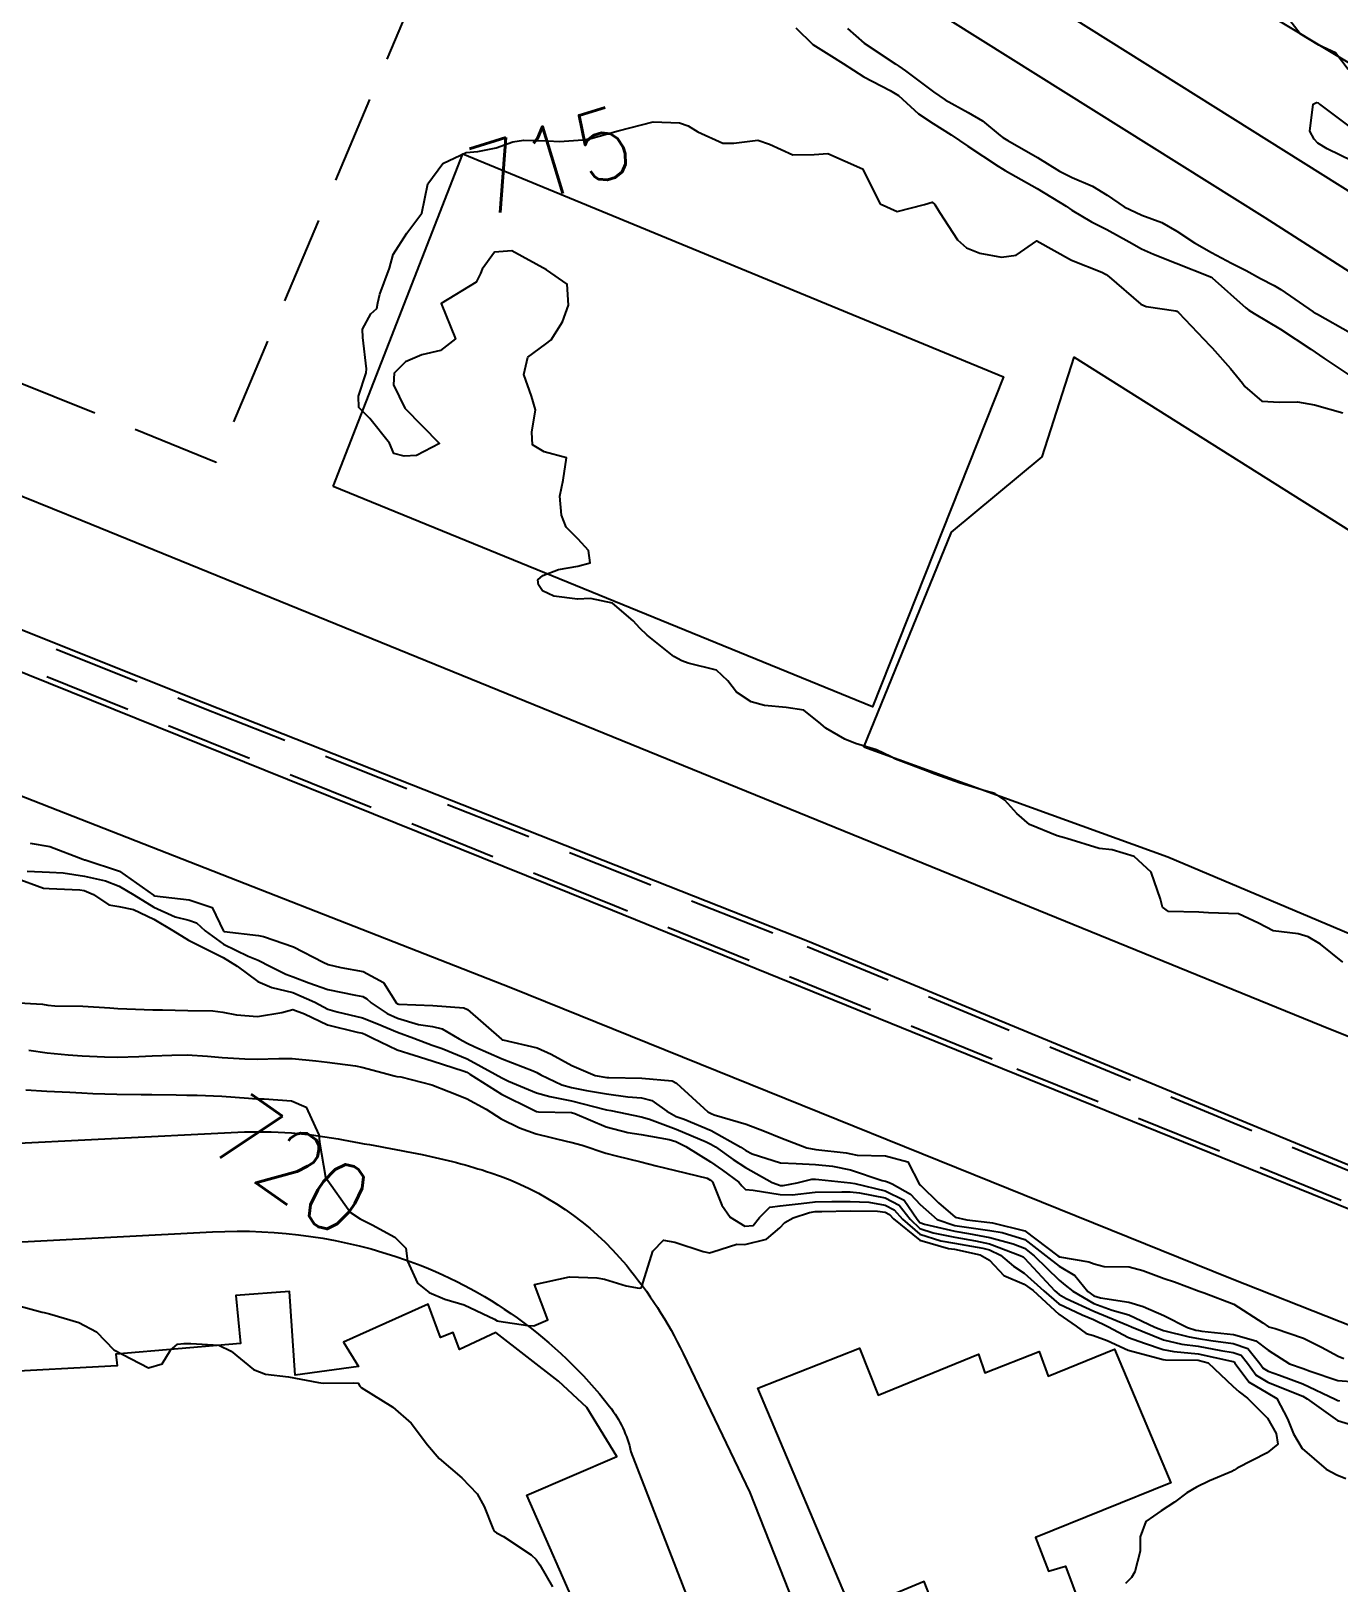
# Model space of a CAD drawing. Header units: metres. Extents: x 298520 to 308411, y 7433745 to 7450750.
# Drawn here: x 306402.9 to 306477.7, y 7435584.4 to 7435673.1 of the extents above; entities that cross this region are included whole.
import ezdxf
from ezdxf.enums import TextEntityAlignment as Align

# ---------------------------------------------------------------- set-up
doc = ezdxf.new("R2010")
doc.units = ezdxf.units.M
doc.header["$LTSCALE"] = 10
doc.linetypes.add('DASHED', pattern=[0.75, 0.5, -0.25])
for name, color, linetype in [('Area Verde e Lazer', 94, 'Continuous'), ('Canteiro', 45, 'DASHED'), ('Cotas', 45, 'Continuous'), ('Curvas de Nivel 1m', 11, 'Continuous'), ('Curvas de Nivel 5m', 15, 'Continuous'), ('Edificações', 30, 'Continuous'), ('Linha Férrea', 251, 'TRACKS'), ('Vias Primárias', 230, 'Continuous')]:
    doc.layers.add(name, color=color, linetype=linetype)
doc.styles.add('Style-STANDARD', font='STANDARD.shx')
doc.linetypes.add('TRACKS', pattern='A,0.15,[130,ltypeshp.shx,S=0.25,R=0,X=0,Y=0],0.15', length=0.3)

msp = doc.modelspace()

# ---------------------------------------------------------------- linework, layer by layer
at = {"layer": 'Area Verde e Lazer'}
for points in [[(306420.191, 7435647.125), (306427.596, 7435666.126), (306458.511, 7435653.378), (306451.016, 7435634.524)], [(306450.524, 7435632.215), (306455.536, 7435644.515), (306460.724, 7435648.805), (306462.555, 7435654.509), (306488.725, 7435638.024), (306511.016, 7435624.023), (306530.008, 7435612.529), (306525.767, 7435602.651), (306488.7, 7435617.141), (306467.905, 7435625.923)]]:
    msp.add_lwpolyline(points, close=True, dxfattribs=at)
at = {"layer": 'Canteiro'}
msp.add_lwpolyline([(306369.062, 7435698.53), (306425.188, 7435676.144), (306413.501, 7435648.495), (306357.87, 7435671.004)], close=True, dxfattribs=at)
at = {"layer": 'Canteiro', "elevation": 711.521}
for points in [[(306325.169, 7435669.465, -0.017717), (306333.533, 7435666.705, -0.018337), (306349.834, 7435659.988), (306376.476, 7435648.946), (306412.766, 7435634.451), (306447.285, 7435620.83), (306485.399, 7435605.06), (306528.472, 7435587.669), (306575.977, 7435568.437), (306600.842, 7435558.536), (306613.389, 7435553.262), (306628.575, 7435546.58), (306648.01, 7435536.943), (306666.637, 7435526.444), (306684.995, 7435514.926), (306705.293, 7435502.487), (306726.767, 7435489.577), (306740.34, 7435480.311), (306747.23, 7435474.875), (306759.133, 7435465.069), (306768.715, 7435456.447), (306777.704, 7435447.898)], [(306491.715, 7435600.673), (306457.857, 7435614.395), (306436.265, 7435623.154), (306401.554, 7435637.153), (306381.928, 7435645.235), (306353.27, 7435656.645), (306344.707, 7435660.172), (306329.698, 7435666.015, 0.033975), (306322.975, 7435668.119, 0.014537)]]:
    msp.add_lwpolyline(points, format="xyb", dxfattribs=at)
at = {"layer": 'Curvas de Nivel 1m', "flags": 128}
for points, elevation in [([(306478.208, 7435670.953), (306477.488, 7435671.912), (306476.537, 7435672.341), (306475.473, 7435672.981), (306474.555, 7435674.168)], 713), ([(306446.641, 7435673.329), (306447.598, 7435672.379), (306448.528, 7435671.803), (306449.33, 7435671.292), (306450.512, 7435670.532), (306452.024, 7435669.741), (306452.496, 7435669.465), (306452.74, 7435669.256), (306453.65, 7435668.408), (306454.479, 7435667.858), (306455.518, 7435667.22), (306456.463, 7435666.578), (306458.196, 7435665.434), (306458.444, 7435665.274), (306458.602, 7435665.178), (306460.433, 7435664.147), (306462.091, 7435663.143), (306462.421, 7435662.92), (306463.529, 7435662.238), (306464.41, 7435661.798), (306465.683, 7435661.097), (306466.397, 7435660.693), (306467.081, 7435660.391), (306468.385, 7435659.876), (306470.304, 7435659.11), (306470.374, 7435659.082), (306470.429, 7435659.039), (306472.356, 7435657.323), (306472.531, 7435657.194), (306472.845, 7435657.013), (306474.34, 7435656.109), (306476.082, 7435654.972), (306476.321, 7435654.802), (306476.824, 7435654.459), (306478.308, 7435653.464)], 714), ([(306449.594, 7435673.289), (306450.535, 7435672.464), (306452.353, 7435671.262), (306452.521, 7435671.149), (306452.907, 7435670.865), (306454.5, 7435669.682), (306455.172, 7435669.223), (306456.486, 7435668.485), (306457.31, 7435668.026), (306458.319, 7435667.182), (306458.471, 7435667.058), (306458.749, 7435666.897), (306460.454, 7435665.921), (306461.702, 7435665.147), (306462.439, 7435664.779), (306463.599, 7435664.287), (306464.43, 7435663.772), (306465.396, 7435663.1), (306466.418, 7435662.625), (306467.55, 7435662.209), (306468.41, 7435661.719), (306469.431, 7435661.05), (306470.395, 7435660.499), (306471.535, 7435659.879), (306472.379, 7435659.454), (306473.203, 7435659.008), (306473.972, 7435658.599), (306474.367, 7435658.367), (306476.217, 7435657.109), (306476.353, 7435657.024), (306476.465, 7435656.969), (306478.337, 7435655.896)], 713), ([(306478.454, 7435665.71), (306477.011, 7435666.418), (306476.469, 7435666.736), (306476.263, 7435666.972), (306476.028, 7435667.424), (306476.216, 7435668.973), (306476.399, 7435669.066), (306476.494, 7435669.039), (306476.577, 7435668.969), (306478.479, 7435667.544)], 713), ([(306402.685, 7435625.126), (306403.962, 7435625.073), (306404.75, 7435625.034), (306405.959, 7435624.852), (306407.17, 7435624.577), (306407.95, 7435624.281), (306408.781, 7435623.772), (306409.936, 7435623.081), (306411.154, 7435622.525), (306411.929, 7435622.335), (306412.377, 7435622.183), (306412.855, 7435621.726), (306413.912, 7435620.965), (306415.318, 7435620.279), (306415.898, 7435620.04), (306416.59, 7435619.68), (306417.474, 7435619.252), (306417.887, 7435619.097), (306418.791, 7435618.744), (306419.88, 7435618.377), (306421.461, 7435618.04), (306421.876, 7435617.962), (306422.101, 7435617.842), (306422.356, 7435617.613), (306423.267, 7435616.999), (306423.864, 7435616.733), (306425.069, 7435616.369), (306425.86, 7435616.254), (306426.421, 7435616.124), (306427.389, 7435615.547), (306427.849, 7435615.298), (306428.287, 7435615.095), (306429.836, 7435614.401), (306431.614, 7435613.714), (306431.825, 7435613.628), (306432.059, 7435613.496), (306433.262, 7435612.923), (306433.816, 7435612.776), (306434.674, 7435612.602), (306435.812, 7435612.398), (306437.02, 7435612.229), (306437.81, 7435612.171), (306438.403, 7435612.015), (306439.261, 7435611.408), (306439.799, 7435611.116), (306440.242, 7435610.95), (306441.787, 7435610.303), (306443.497, 7435609.354), (306443.663, 7435609.243), (306443.771, 7435609.173), (306444.141, 7435608.974), (306445.764, 7435608.459), (306446.661, 7435608.424), (306447.764, 7435608.374), (306448.736, 7435608.268), (306449.761, 7435608.067), (306451.572, 7435607.444), (306451.754, 7435607.405), (306451.868, 7435607.373), (306452.138, 7435607.254), (306453.181, 7435606.673), (306453.741, 7435606.082), (306454.715, 7435605.22), (306455.728, 7435604.885), (306456.115, 7435604.819), (306457.724, 7435604.597), (306458.426, 7435604.476), (306459.717, 7435604.073), (306460.918, 7435603.148), (306461.697, 7435602.555), (306462.592, 7435602.026), (306463.331, 7435601.115), (306463.679, 7435600.854), (306464.044, 7435600.74), (306465.674, 7435600.505), (306466.498, 7435600.254), (306467.663, 7435599.739), (306469.026, 7435599.049), (306469.509, 7435598.9), (306469.651, 7435598.875), (306469.84, 7435598.849), (306471.649, 7435598.657), (306472.926, 7435598.281), (306473.641, 7435597.762), (306474.856, 7435596.978), (306475.63, 7435596.703), (306476.043, 7435596.552), (306477.624, 7435596.025), (306478.625, 7435595.937)], 716), ([(306401.957, 7435624.769), (306403.616, 7435624.167), (306403.947, 7435624.135), (306405.7, 7435624.059), (306405.946, 7435624.021), (306406.479, 7435623.802), (306407.353, 7435623.205), (306407.936, 7435623.111), (306408.77, 7435622.937), (306409.929, 7435622.396), (306411.024, 7435621.749), (306411.915, 7435621.18), (306412.969, 7435620.662), (306413.9, 7435620.192), (306414.689, 7435619.702), (306415.884, 7435618.824), (306416.682, 7435618.479), (306417.878, 7435618.2), (306419.142, 7435617.647), (306419.869, 7435617.249), (306420.409, 7435617.093), (306421.864, 7435616.749), (306422.672, 7435616.419), (306423.856, 7435615.92), (306424.791, 7435615.581), (306425.847, 7435615.193), (306426.412, 7435614.994), (306427.836, 7435614.402), (306429.453, 7435613.524), (306429.821, 7435613.311), (306430.21, 7435613.125), (306431.813, 7435612.468), (306432.567, 7435612.245), (306433.808, 7435612.003), (306435.742, 7435611.512), (306435.803, 7435611.494), (306436.049, 7435611.448), (306437.798, 7435611.087), (306438.262, 7435610.957), (306439.788, 7435610.383), (306441.506, 7435609.654), (306441.775, 7435609.536), (306442.039, 7435609.376), (306443.057, 7435608.651), (306443.761, 7435608.188), (306445.277, 7435607.335), (306445.751, 7435607.167), (306445.917, 7435607.163), (306446.706, 7435607.32), (306447.548, 7435607.519), (306447.755, 7435607.524), (306447.95, 7435607.502), (306449.753, 7435607.327), (306450.003, 7435607.278), (306451.749, 7435606.87), (306452.824, 7435606.324), (306453.566, 7435605.232), (306453.73, 7435605.055), (306453.994, 7435604.963), (306455.723, 7435604.554), (306456.506, 7435604.418), (306457.718, 7435604.195), (306459.054, 7435603.829), (306459.709, 7435603.58), (306460.252, 7435603.155), (306461.689, 7435601.761), (306462.026, 7435601.474), (306462.471, 7435601.128), (306463.673, 7435600.426), (306464.719, 7435600.047), (306465.663, 7435599.772), (306467.165, 7435599.075), (306467.651, 7435598.874), (306469.116, 7435598.516), (306469.647, 7435598.428), (306470.367, 7435598.312), (306471.644, 7435598.135), (306472.482, 7435597.848), (306473.157, 7435596.997), (306473.358, 7435596.722), (306473.629, 7435596.555), (306474.288, 7435596.322), (306475.622, 7435595.836), (306477.465, 7435594.951), (306477.612, 7435594.87), (306477.707, 7435594.853)], 717), ([(306401.871, 7435617.624), (306403.56, 7435617.525), (306403.869, 7435617.48), (306404.262, 7435617.433), (306405.869, 7435617.42), (306407.411, 7435617.329), (306407.868, 7435617.289), (306408.386, 7435617.257), (306409.867, 7435617.214), (306410.424, 7435617.198), (306411.867, 7435617.177), (306413.297, 7435617.148), (306413.867, 7435617.077), (306414.653, 7435616.914), (306415.864, 7435616.829), (306417.247, 7435617.05), (306417.868, 7435617.216), (306418.545, 7435616.974), (306419.86, 7435616.339), (306421.548, 7435615.931), (306421.855, 7435615.87), (306422.033, 7435615.796), (306422.419, 7435615.612), (306423.843, 7435614.929), (306424.806, 7435614.612), (306425.834, 7435614.3), (306427.664, 7435613.703), (306427.824, 7435613.64), (306427.998, 7435613.538), (306429.812, 7435612.388), (306431.574, 7435611.502), (306431.801, 7435611.402), (306431.924, 7435611.376), (306433.801, 7435611.333), (306433.994, 7435611.274), (306435.789, 7435610.512), (306437.029, 7435610.193), (306437.783, 7435610.076), (306439.386, 7435609.798), (306439.777, 7435609.676), (306440.347, 7435609.394), (306441.764, 7435608.51), (306442.437, 7435608.047), (306443.376, 7435607.356), (306443.55, 7435607.153), (306443.749, 7435606.934), (306444.194, 7435606.9), (306445.746, 7435606.643), (306446.429, 7435606.64), (306447.748, 7435606.792), (306449.256, 7435606.796), (306449.748, 7435606.795), (306450.27, 7435606.752), (306451.745, 7435606.457), (306452.544, 7435606.051), (306453.176, 7435605.238), (306453.725, 7435604.716), (306454.48, 7435604.464), (306455.718, 7435604.214), (306456.91, 7435604.004), (306457.712, 7435603.825), (306459.464, 7435603.164), (306459.622, 7435603.081), (306459.701, 7435603.009), (306461.439, 7435601.142), (306461.68, 7435600.93), (306462.096, 7435600.714), (306463.666, 7435599.987), (306465.55, 7435599.195), (306465.654, 7435599.157), (306465.818, 7435599.088), (306467.646, 7435598.352), (306468.695, 7435598.106), (306469.642, 7435597.984), (306470.928, 7435597.739), (306471.639, 7435597.618), (306472.088, 7435597.464), (306472.452, 7435597.008), (306472.95, 7435596.324), (306473.622, 7435595.918), (306475.365, 7435595.222), (306475.614, 7435595.12), (306475.875, 7435594.967), (306477.595, 7435593.743), (306479.295, 7435593.217)], 718), ([(306402.787, 7435614.898), (306403.837, 7435614.745), (306405.026, 7435614.627), (306405.834, 7435614.574), (306407.113, 7435614.511), (306407.834, 7435614.501), (306409.067, 7435614.535), (306409.835, 7435614.569), (306410.962, 7435614.623), (306411.836, 7435614.638), (306412.992, 7435614.566), (306413.835, 7435614.487), (306415.124, 7435614.407), (306415.833, 7435614.387), (306417.084, 7435614.421), (306417.834, 7435614.418), (306419.191, 7435614.288), (306419.831, 7435614.21), (306421.453, 7435613.999), (306421.827, 7435613.923), (306423.032, 7435613.602), (306423.663, 7435613.434), (306423.821, 7435613.403), (306424.041, 7435613.368), (306425.816, 7435612.915), (306426.797, 7435612.539), (306427.809, 7435612.129), (306428.933, 7435611.529), (306429.795, 7435610.971), (306430.828, 7435610.469), (306431.782, 7435610.116), (306433.573, 7435609.676), (306433.775, 7435609.638), (306434.419, 7435609.464), (306435.768, 7435609.008), (306436.358, 7435608.853), (306437.764, 7435608.527), (306438.644, 7435608.299), (306439.759, 7435608.028), (306441.559, 7435607.578), (306441.754, 7435607.473), (306441.81, 7435607.436), (306441.865, 7435607.378), (306442.412, 7435606.043), (306442.879, 7435605.363), (306443.725, 7435604.836), (306444.185, 7435604.886), (306444.56, 7435605.342), (306445.151, 7435605.924), (306445.74, 7435606.004), (306446.931, 7435606.128), (306447.742, 7435606.23), (306448.694, 7435606.248), (306449.743, 7435606.259), (306450.805, 7435606.207), (306451.741, 7435606.045), (306452.264, 7435605.778), (306452.728, 7435605.245), (306453.72, 7435604.375), (306454.93, 7435604.003), (306455.713, 7435603.871), (306457.32, 7435603.583), (306457.707, 7435603.492), (306458.339, 7435603.18), (306459.087, 7435602.559), (306459.693, 7435602.149), (306460.812, 7435601.149), (306461.672, 7435600.398), (306463.004, 7435599.779), (306463.659, 7435599.511), (306464.476, 7435599.102), (306465.647, 7435598.487), (306466.574, 7435598.15), (306467.64, 7435597.79), (306468.251, 7435597.673), (306469.638, 7435597.538), (306471.536, 7435597.119), (306471.634, 7435597.098), (306471.693, 7435597.079), (306471.738, 7435597.018), (306472.545, 7435595.929), (306473.616, 7435595.293), (306474.133, 7435594.985), (306474.747, 7435593.827), (306475.082, 7435592.975), (306475.574, 7435592.125), (306476.952, 7435590.956), (306477.558, 7435590.627), (306478.078, 7435590.419)], 719), ([(306401.662, 7435600.443), (306403.551, 7435599.935), (306403.654, 7435599.902), (306403.96, 7435599.827), (306405.648, 7435599.331), (306406.646, 7435598.798), (306407.633, 7435597.78), (306409.623, 7435596.742), (306410.411, 7435596.967), (306410.888, 7435597.747), (306411.278, 7435598.102), (306411.637, 7435598.144), (306412.041, 7435598.138), (306413.636, 7435598.035), (306414.345, 7435597.703), (306415.622, 7435596.646), (306416.322, 7435596.381), (306417.619, 7435596.232), (306419.346, 7435595.912), (306419.615, 7435595.862), (306421.349, 7435595.889), (306421.615, 7435595.874), (306421.698, 7435595.703), (306421.783, 7435595.617), (306423.597, 7435594.498), (306424.647, 7435593.579), (306425.571, 7435592.34), (306426.239, 7435591.563), (306427.546, 7435590.454), (306428.421, 7435589.537), (306428.822, 7435588.827), (306429.326, 7435587.523), (306429.392, 7435587.402), (306429.511, 7435587.314), (306429.927, 7435587.098), (306431.499, 7435586.059), (306431.788, 7435585.787), (306431.994, 7435585.492), (306432.721, 7435584.234)], 721)]:
    msp.add_lwpolyline(points, dxfattribs=dict(at, elevation=elevation))
at = {"layer": 'Curvas de Nivel 5m', "flags": 128}
for points, elevation in [([(306477.908, 7435619.925), (306476.631, 7435620.963), (306475.927, 7435621.385), (306475.348, 7435621.557), (306473.93, 7435621.723), (306473.082, 7435622.151), (306471.94, 7435622.701), (306470.232, 7435622.745), (306469.94, 7435622.765), (306469.678, 7435622.782), (306467.941, 7435622.83), (306467.594, 7435623.073), (306467.483, 7435623.54), (306466.94, 7435625.08), (306465.976, 7435625.971), (306464.728, 7435626.356), (306463.983, 7435626.429), (306462.131, 7435626.997), (306461.991, 7435627.042), (306461.579, 7435627.144), (306459.999, 7435627.798), (306459.263, 7435628.429), (306458.589, 7435629.181), (306458.018, 7435629.562), (306457.512, 7435629.704), (306456.027, 7435630.154), (306454.589, 7435630.67), (306454.038, 7435630.878), (306453.094, 7435631.244), (306452.331, 7435631.541), (306452.047, 7435631.683), (306451.252, 7435632.067), (306450.054, 7435632.42), (306449.441, 7435632.673), (306448.357, 7435633.297), (306448.066, 7435633.559), (306447.087, 7435634.328), (306446.074, 7435634.478), (306444.833, 7435634.591), (306444.085, 7435634.805), (306443.239, 7435635.363), (306442.738, 7435636.01), (306442.105, 7435636.611), (306440.487, 7435637.019), (306440.111, 7435637.159), (306439.663, 7435637.405), (306438.125, 7435638.616), (306437.715, 7435639.013), (306437.329, 7435639.432), (306436.148, 7435640.455), (306434.902, 7435640.712), (306434.151, 7435640.681), (306432.792, 7435640.852), (306432.158, 7435641.152), (306431.916, 7435641.502), (306431.879, 7435641.79), (306432.168, 7435642.035), (306433.056, 7435642.371), (306434.174, 7435642.572), (306434.876, 7435642.763), (306434.785, 7435643.464), (306434.189, 7435644.103), (306433.512, 7435644.796), (306433.232, 7435645.485), (306433.148, 7435646.558), (306433.33, 7435647.484), (306433.519, 7435648.754), (306432.249, 7435649.098), (306431.57, 7435649.507), (306431.546, 7435650.225), (306431.748, 7435651.505), (306431.513, 7435652.286), (306431.078, 7435653.512), (306431.313, 7435654.51), (306432.32, 7435655.255), (306432.637, 7435655.495), (306433.293, 7435656.531), (306433.635, 7435657.481), (306433.564, 7435658.681), (306432.373, 7435659.5), (306430.389, 7435660.589), (306429.415, 7435660.502), (306428.694, 7435659.537), (306428.613, 7435659.295), (306428.365, 7435658.791), (306426.353, 7435657.57), (306427.182, 7435655.557), (306426.316, 7435654.881), (306425.247, 7435654.647), (306424.309, 7435654.243), (306423.663, 7435653.6), (306423.63, 7435652.934), (306424.283, 7435651.59), (306426.253, 7435649.57), (306424.946, 7435648.883), (306424.245, 7435648.842), (306423.655, 7435649.007), (306423.412, 7435649.603), (306422.274, 7435650.999), (306421.648, 7435651.626), (306421.629, 7435652.287), (306422.069, 7435653.622), (306422.085, 7435653.842), (306421.881, 7435655.624), (306421.85, 7435656.105), (306422.343, 7435656.99), (306422.674, 7435657.289), (306422.728, 7435657.614), (306422.857, 7435658.111), (306423.402, 7435659.605), (306423.612, 7435660.374), (306424.403, 7435661.59), (306425.248, 7435662.748), (306425.423, 7435663.58), (306425.598, 7435664.412), (306426.443, 7435665.57), (306427.787, 7435666.216), (306428.454, 7435666.271), (306429.509, 7435666.477), (306430.462, 7435666.82), (306431.066, 7435666.912), (306432.464, 7435666.875), (306433.113, 7435666.84), (306434.465, 7435666.929), (306434.916, 7435667.016), (306436.473, 7435667.45), (306438.478, 7435667.966), (306439.978, 7435667.905), (306440.476, 7435667.728), (306441.039, 7435667.394), (306442.463, 7435666.736), (306443.093, 7435666.741), (306444.466, 7435666.905), (306445.127, 7435666.68), (306446.454, 7435666.08), (306447.677, 7435666.089), (306448.456, 7435666.152), (306450.443, 7435665.28), (306451.462, 7435663.27), (306452.419, 7435662.842), (306453.996, 7435663.236), (306454.424, 7435663.374), (306454.584, 7435663.228), (306454.843, 7435662.802), (306455.868, 7435661.215), (306456.396, 7435660.756), (306457.146, 7435660.444), (306458.389, 7435660.227), (306459.224, 7435660.338), (306460.403, 7435661.16), (306462.387, 7435660.058), (306464.129, 7435659.361), (306464.375, 7435659.228), (306464.545, 7435659.108), (306466.357, 7435657.537), (306466.668, 7435657.397), (306468.354, 7435657.16), (306468.419, 7435657.134), (306468.51, 7435657.068), (306470.325, 7435655.165), (306470.435, 7435655.039), (306471.478, 7435653.862), (306472.171, 7435653.021), (306472.301, 7435652.835), (306473.28, 7435651.993), (306474.292, 7435651.933), (306475.315, 7435651.957), (306476.291, 7435651.778), (306477.915, 7435651.325)], 715), ([(306402.857, 7435626.723), (306403.98, 7435626.534), (306405.865, 7435625.811), (306405.973, 7435625.788), (306405.996, 7435625.786), (306407.963, 7435625.132), (306409.913, 7435623.76), (306409.943, 7435623.74), (306409.974, 7435623.728), (306411.941, 7435623.5), (306413.263, 7435623.047), (306413.908, 7435621.71), (306413.923, 7435621.695), (306413.948, 7435621.684), (306415.919, 7435621.455), (306416.206, 7435621.399), (306417.91, 7435620.8), (306419.609, 7435619.931), (306419.895, 7435619.788), (306420.623, 7435619.633), (306421.891, 7435619.39), (306423.056, 7435618.774), (306423.799, 7435617.591), (306423.838, 7435617.556), (306423.872, 7435617.54), (306423.935, 7435617.527), (306425.872, 7435617.449), (306427.647, 7435617.32), (306427.87, 7435617.229), (306429.815, 7435615.52), (306429.853, 7435615.498), (306429.881, 7435615.491), (306431.846, 7435615.026), (306432.649, 7435614.68), (306433.831, 7435614.019), (306435.166, 7435613.457), (306435.822, 7435613.341), (306435.934, 7435613.337), (306437.822, 7435613.306), (306439.555, 7435613.139), (306439.819, 7435613.023), (306441.611, 7435611.382), (306441.801, 7435611.274), (306441.967, 7435611.211), (306443.793, 7435610.671), (306444.85, 7435610.277), (306445.781, 7435609.899), (306447.267, 7435609.315), (306447.772, 7435609.221), (306449.518, 7435609.032), (306449.77, 7435608.979), (306450.145, 7435608.9), (306451.769, 7435608.854), (306453.033, 7435608.509), (306453.698, 7435607.231), (306453.726, 7435607.204), (306453.752, 7435607.178), (306454.79, 7435606.172), (306455.734, 7435605.347), (306456.412, 7435605.203), (306457.731, 7435605.047), (306457.886, 7435605.032), (306459.724, 7435604.568), (306461.606, 7435603.141), (306461.702, 7435603.085), (306463.38, 7435602.795), (306463.699, 7435602.679), (306464.266, 7435602.535), (306465.697, 7435602.512), (306466.471, 7435602.306), (306467.691, 7435601.857), (306468.28, 7435601.652), (306469.684, 7435601.125), (306469.977, 7435601.037), (306471.673, 7435600.385), (306473.332, 7435599.321), (306473.654, 7435599.089), (306474.038, 7435598.986), (306475.648, 7435598.449), (306476.678, 7435597.924), (306477.638, 7435597.415), (306477.971, 7435597.28)], 715), ([(306402.605, 7435612.642), (306403.81, 7435612.553), (306405.125, 7435612.502), (306405.809, 7435612.46), (306406.439, 7435612.43), (306407.809, 7435612.392), (306409.2, 7435612.375), (306409.809, 7435612.372), (306411.213, 7435612.342), (306411.809, 7435612.33), (306412.402, 7435612.324), (306413.809, 7435612.28), (306415.349, 7435612.153), (306415.807, 7435612.118), (306416.241, 7435612.117), (306417.806, 7435612.002), (306418.643, 7435611.652), (306419.371, 7435610.052), (306419.391, 7435609.644), (306419.753, 7435607.64), (306421.178, 7435605.626), (306421.727, 7435605.255), (306422.407, 7435604.925), (306423.712, 7435604.21), (306424.337, 7435603.584), (306424.436, 7435602.842), (306425.011, 7435601.577), (306425.675, 7435601.046), (306426.563, 7435600.668), (306427.665, 7435600.347), (306429.399, 7435599.524), (306429.563, 7435599.432), (306429.652, 7435599.407), (306431.309, 7435599.163), (306431.649, 7435599.137), (306432.456, 7435599.488), (306431.683, 7435601.5), (306433.688, 7435601.95), (306435.25, 7435601.892), (306435.687, 7435601.812), (306436.93, 7435601.438), (306437.681, 7435601.289), (306437.788, 7435601.322), (306437.845, 7435601.428), (306437.896, 7435601.638), (306438.466, 7435603.419), (306439.073, 7435604.049), (306439.711, 7435603.926), (306441.336, 7435603.384), (306441.702, 7435603.318), (306441.884, 7435603.377), (306443.26, 7435603.807), (306443.71, 7435603.798), (306444.948, 7435604.104), (306445.724, 7435604.741), (306446.013, 7435605.043), (306446.474, 7435605.323), (306447.421, 7435605.628), (306447.737, 7435605.671), (306448.115, 7435605.683), (306449.737, 7435605.725), (306451.303, 7435605.698), (306451.737, 7435605.633), (306451.984, 7435605.505), (306452.226, 7435605.253), (306453.715, 7435604.034), (306455.358, 7435603.564), (306455.708, 7435603.519), (306457.179, 7435603.195), (306457.7, 7435602.893), (306458.534, 7435602.02), (306459.687, 7435601.519), (306460.2, 7435601.155), (306461.663, 7435599.804), (306462.66, 7435599.125), (306463.239, 7435598.706), (306463.648, 7435598.6), (306464.436, 7435598.311), (306465.64, 7435597.759), (306467.42, 7435597.287), (306467.634, 7435597.227), (306467.773, 7435597.207), (306469.634, 7435597.178), (306470.207, 7435597.034), (306471.62, 7435595.7), (306471.974, 7435595.372), (306472.465, 7435595.007), (306473.596, 7435593.876), (306474.087, 7435592.985), (306474.184, 7435592.376), (306473.572, 7435591.879), (306471.859, 7435591.016), (306471.689, 7435590.89), (306471.56, 7435590.815), (306470.29, 7435590.295), (306469.546, 7435589.916), (306468.994, 7435589.595), (306468.291, 7435589.059), (306467.528, 7435588.579), (306466.638, 7435587.962), (306466.32, 7435587.082), (306466.328, 7435586.259), (306466.022, 7435585.085), (306465.823, 7435584.752), (306465.483, 7435584.411)], 720)]:
    msp.add_lwpolyline(points, dxfattribs=dict(at, elevation=elevation))
at = {"layer": 'Edificações'}
for points in [[(306434.43, 7435582.23), (306431.254, 7435589.464), (306436.401, 7435591.671), (306434.683, 7435594.484), (306433.063, 7435595.989), (306429.484, 7435598.773), (306427.412, 7435597.795), (306427.036, 7435598.773), (306426.32, 7435598.472), (306425.604, 7435600.391), (306420.77, 7435598.214), (306421.636, 7435596.822), (306418.015, 7435596.332), (306417.676, 7435601.11), (306414.624, 7435600.884), (306414.888, 7435598.138), (306407.763, 7435597.532), (306407.834, 7435596.855), (306400.751, 7435596.479)], [(306454.579, 7435582.974), (306453.964, 7435584.524), (306449.857, 7435582.812), (306444.454, 7435595.586), (306450.277, 7435597.869), (306451.342, 7435595.18), (306457.07, 7435597.525), (306457.446, 7435596.462), (306460.554, 7435597.682), (306461.055, 7435596.275), (306464.843, 7435597.807), (306468.069, 7435590.166), (306460.337, 7435587.039), (306461.088, 7435585.123), (306462.058, 7435585.404), (306463.248, 7435582.184)]]:
    msp.add_lwpolyline(points, dxfattribs=at)
at = {"layer": 'Linha Férrea', "flags": 128}
msp.add_lwpolyline([(307827.162, 7434249.95), (307821.558, 7434258.806), (307819.524, 7434262.43), (307816.304, 7434268.219), (307813.681, 7434272.301), (307811.637, 7434275.461), (307798.221, 7434296.136), (307773.738, 7434334.032), (307761.734, 7434352.011), (307752.472, 7434367.888), (307735.134, 7434393.38), (307710.738, 7434431.015), (307694.807, 7434455.28), (307677.699, 7434482.208), (307665.381, 7434501.663), (307643.884, 7434534.842), (307627.559, 7434562.543), (307613.51, 7434586.874), (307596.955, 7434617.47), (307576.402, 7434659.978), (307564.169, 7434687.319), (307541.059, 7434734.946), (307530.172, 7434758.545), (307516.917, 7434785.92), (307501.763, 7434817.247), (307481.679, 7434859.302), (307459.201, 7434904.199), (307442.79, 7434936.268), (307425.275, 7434968.915), (307411.694, 7434992.242), (307402.565, 7435007.679), (307388.848, 7435028.501), (307366.947, 7435058.298), (307352.497, 7435076.75), (307335.708, 7435095.815), (307323.737, 7435108.404), (307304.876, 7435127.211), (307280.641, 7435149.596), (307260.895, 7435166.247), (307239.502, 7435183.006), (307222.59, 7435195.397), (307206.912, 7435206.431), (307191.542, 7435216.923), (307180.978, 7435223.581), (307147.083, 7435245.035), (307110.179, 7435267.866), (307071.327, 7435292.081), (307013.035, 7435328.917), (306934.22, 7435378.293), (306890.853, 7435406.012), (306860.761, 7435425.266), (306830.445, 7435444.172), (306783.165, 7435474.002), (306743.292, 7435499.125), (306730.646, 7435506.804), (306700.006, 7435524.558), (306649.968, 7435556.158), (306620.536, 7435574.685), (306585.884, 7435596.365), (306549.21, 7435619.443), (306511.464, 7435642.992), (306481.3, 7435662.066), (306449.914, 7435681.79), (306417.31, 7435702.158), (306386.499, 7435720.658), (306359.57, 7435735.78), (306332.265, 7435749.95), (306295.736, 7435767.254), (306254.914, 7435784.832), (306234.551, 7435793.029), (306198.8, 7435806.042), (306177.427, 7435813.736), (306139.201, 7435826.142), (306101.034, 7435838.043), (306051.969, 7435853.031), (306008.186, 7435866.647), (306003.579, 7435868.042), (305974.115, 7435878.736), (305939.654, 7435889.448), (305902.227, 7435900.737), (305881.18, 7435906.223), (305868.578, 7435910.192), (305845.541, 7435919.118), (305815.171, 7435933.297), (305786.711, 7435949.033), (305760.876, 7435966.424), (305735.18, 7435986.894), (305723.755, 7435997.052), (305696.097, 7436025.188), (305678.2, 7436047.897), (305661.02, 7436071.863), (305645.017, 7436096.315), (305622.371, 7436129.703), (305596.142, 7436168.749), (305576.091, 7436198.746), (305559.429, 7436223.15), (305539.44, 7436252.716), (305521.42, 7436279.841), (305512.691, 7436292.824), (305499.486, 7436312.983), (305480.027, 7436341.606), (305460.301, 7436370.83), (305441.558, 7436398.43), (305421.25, 7436428.242), (305402.577, 7436456.088), (305384.092, 7436483.75), (305369.125, 7436505.554), (305351.225, 7436532.173), (305338.344, 7436551.44), (305322.726, 7436574.869), (305306.914, 7436598.296), (305293.244, 7436619.058), (305277.818, 7436644.307), (305263.888, 7436668.981), (305254.713, 7436687.725), (305243.781, 7436710.837), (305233.952, 7436734.393), (305225.106, 7436755.865), (305215.533, 7436780.472), (305201.607, 7436815.682), (305193.173, 7436837.83), (305177.384, 7436877.752), (305166.792, 7436904.686), (305153.942, 7436937.689), (305141.501, 7436969.136), (305130.697, 7436996.497), (305122.016, 7437018.504), (305113.061, 7437043.102), (305101.513, 7437072.011), (305093.245, 7437092.935), (305082.037, 7437121.364), (305073.353, 7437143.916), (305060.568, 7437176.453), (305050.18, 7437206.397), (305043.414, 7437227.867), (305037.467, 7437248.165), (305034.526, 7437261.706), (305031.724, 7437274.104), (305028.718, 7437297.869), (305025.03, 7437326.573), (305023.117, 7437358.555), (305023.119, 7437387.114), (305024.829, 7437414.867), (305027.312, 7437439.505), (305027.407, 7437441.256), (305030.711, 7437462.666), (305036.039, 7437488.902), (305042.465, 7437516.919), (305048.776, 7437544.538), (305055.475, 7437572.1), (305062.866, 7437603.389), (305069.498, 7437630.688), (305077.032, 7437662.821), (305085.46, 7437698.138), (305091.819, 7437727.643), (305097.21, 7437749.95), (305103.918, 7437777.268), (305111.101, 7437807.1), (305121.202, 7437849.915), (305125.406, 7437866.973), (305130.992, 7437888.732), (305137.356, 7437914.575), (305143.477, 7437941.139), (305150.277, 7437969.227), (305155.626, 7437993.858), (305160.498, 7438017.389), (305165.529, 7438047.968), (305167.399, 7438065.921), (305168.452, 7438080.499), (305168.697, 7438098.822), (305168.499, 7438111.609), (305167.442, 7438129.409), (305165.734, 7438144.803), (305163.051, 7438159.253), (305157.36, 7438183.653), (305149.712, 7438209.61), (305142.146, 7438230.516), (305132.877, 7438252.552), (305120.435, 7438277.838), (305109.119, 7438297.22), (305107.007, 7438300.233), (305099.258, 7438311.382), (305091.426, 7438322.415), (305083.384, 7438332.797), (305079.569, 7438337.519), (305074.8, 7438344.056), (305056.823, 7438367.077), (305041.935, 7438386.352), (305023.225, 7438411.978), (305005.975, 7438436.561), (304993.284, 7438456.495), (304983.121, 7438473.171), (304969.538, 7438498.699), (304959.938, 7438517.087), (304947.328, 7438543.432), (304933.09, 7438572.791), (304924.306, 7438590.948), (304918.204, 7438604.464), (304911.783, 7438619.158), (304905.926, 7438632.437), (304900.315, 7438648.46), (304895.834, 7438661.886), (304892.174, 7438674.496), (304887.946, 7438691.238), (304884.694, 7438706.937), (304881.848, 7438723.698), (304879.326, 7438740.134), (304878.187, 7438758.916), (304877.537, 7438778.358), (304877.211, 7438799.094), (304877.455, 7438830.881), (304877.861, 7438863.017), (304878.268, 7438892.702), (304878.595, 7438920.109), (304878.677, 7438952.239), (304877.945, 7438980.303), (304876.318, 7439009.018), (304874.936, 7439022.788), (304873.229, 7439037.841), (304870.14, 7439056.141), (304864.855, 7439082.077), (304859.079, 7439105.013), (304850.377, 7439133.889), (304843.057, 7439154.06), (304836.382, 7439171.237), (304828.249, 7439190.114), (304817.674, 7439211.83), (304806.69, 7439232.736), (304796.364, 7439250.871), (304785.222, 7439269.009), (304772.779, 7439289.097), (304755.7, 7439316.738), (304736.912, 7439345.938), (304718.848, 7439374.335), (304700.222, 7439403.624), (304676.465, 7439440.714), (304659.061, 7439468.061), (304641.493, 7439495.549), (304629.289, 7439514.996), (304612.29, 7439541.915), (304598.786, 7439563.312), (304583.088, 7439588.524), (304568.608, 7439611.383), (304554.371, 7439633.59), (304540.465, 7439656.114), (304527.858, 7439675.88), (304515.488, 7439695.965), (304501.015, 7439718.74), (304492.557, 7439732.179), (304481.09, 7439749.95), (304464.698, 7439773.555), (304458.701, 7439781.55), (304447.468, 7439795.482), (304430.85, 7439814.016), (304417.942, 7439826.867), (304407.625, 7439836.385), (304393.358, 7439848.486), (304380.404, 7439858.342), (304362.661, 7439870.737), (304347.086, 7439880.296), (304333.248, 7439887.82), (304320.73, 7439894.061), (304304.927, 7439900.989), (304286.443, 7439908.157), (304266.642, 7439915.416), (304246.691, 7439922.501), (304225.186, 7439929.977), (304198.999, 7439939.195), (304168.468, 7439950.001), (304152.888, 7439955.629), (304135.919, 7439962.486), (304121.351, 7439968.798), (304105.783, 7439976.385), (304088.736, 7439985.334), (304071.183, 7439995.831), (304051.503, 7440008.737), (304042.509, 7440015.334), (304023.022, 7440030.473), (304002.682, 7440048.64), (303992.184, 7440058.522), (303980.444, 7440070.491), (303965.024, 7440086.226), (303949.368, 7440102.496), (303932.051, 7440120.671), (303917.21, 7440136.166), (303903.071, 7440150.772), (303879.085, 7440174.998), (303863.629, 7440189.711), (303849.061, 7440203.116), (303838.551, 7440211.886), (303825.964, 7440222.577), (303811.471, 7440233.814), (303798.026, 7440243.583), (303789.167, 7440249.782, 0.048699), (303782.733, 7440254.326, -0.013971), (303778.977, 7440256.716, 0.011385), (303767.539, 7440264.078, 0.000455), (303759.243, 7440269.144, 0.004014), (303749.319, 7440275.082, 0.008965), (303739.521, 7440280.605), (303729.166, 7440286.199), (303717.711, 7440292.151), (303693.717, 7440304.367), (303679.104, 7440311.896), (303660.942, 7440321.331), (303642.972, 7440330.918), (303636.468, 7440334.548), (303624.836, 7440341.295), (303611.994, 7440348.943), (303603.079, 7440354.598), (303596.281, 7440359.102), (303587.51, 7440365.427), (303578.605, 7440372.221), (303569.48, 7440379.633), (303558.633, 7440389.129), (303549.894, 7440397.253), (303541.539, 7440405.465), (303534.882, 7440412.293), (303523.465, 7440424.473), (303512.292, 7440437.463), (303502.617, 7440449.258), (303497.008, 7440456.501), (303488.044, 7440468.694), (303481.424, 7440477.682), (303475.375, 7440486.349), (303465.786, 7440500.535), (303456.113, 7440515.599), (303445.613, 7440532.252), (303432.87, 7440552.628), (303423.186, 7440568.064, -0.000757), (303417.987, 7440576.145, 0.007668), (303411.654, 7440585.694), (303403.602, 7440597.441), (303394.768, 7440609.244), (303388.857, 7440616.919), (303381.264, 7440625.91), (303374.43, 7440633.824), (303364.889, 7440644.089), (303358.774, 7440650.239), (303349.646, 7440658.739), (303339.722, 7440667.523), (303332.656, 7440673.464), (303326.724, 7440678.049, -0.018136), (303320.919, 7440682.537, 0.027105), (303312.535, 7440688.782, -0.001525), (303306.785, 7440692.624), (303296.835, 7440699.316), (303291.583, 7440702.647), (303280.845, 7440709.238, 0.008003), (303271.247, 7440714.648, 0.013057), (303255.936, 7440722.447, -0.001991), (303248.373, 7440726.091, 0.012147), (303243.6, 7440728.272, -0.002135), (303237.368, 7440730.971), (303223.7, 7440736.96), (303210.103, 7440742.741), (303193.904, 7440749.566), (303189.82, 7440751.298), (303177.394, 7440756.464), (303158.988, 7440764.273), (303141.646, 7440771.615), (303117.098, 7440781.981), (303101.554, 7440788.524), (303093.446, 7440792.234), (303076.052, 7440800.18), (303054.932, 7440810.372), (303040.156, 7440817.979), (303025.349, 7440825.886), (303013.344, 7440832.756), (303004.06, 7440838.538), (302994.271, 7440845.093), (302982.623, 7440853.413), (302969.58, 7440863.652), (302962.58, 7440869.547), (302953.339, 7440877.801), (302943.024, 7440887.539), (302938.586, 7440892.147), (302933.331, 7440897.537), (302924.321, 7440907.75), (302915.904, 7440917.945), (302907.517, 7440928.751), (302899.78, 7440938.97), (302892.734, 7440949.154), (302888.762, 7440955.109), (302884.574, 7440961.747), (302879.485, 7440969.887), (302873.287, 7440980.614), (302867.777, 7440990.898), (302859.79, 7441006.768), (302851.229, 7441025.298), (302846.823, 7441035.61), (302841.669, 7441047.987), (302837.148, 7441059.318), (302829.38, 7441078.789), (302825.24, 7441088.834), (302821.857, 7441097.357), (302816.249, 7441111.473), (302810.672, 7441125.205), (302804.678, 7441140.046), (302799.05, 7441153.537), (302792.202, 7441169.326), (302786.803, 7441181.368), (302782.699, 7441189.728), (302780.991, 7441193.272, -0.024435), (302778.706, 7441197.526, 0.018839), (302775.042, 7441204.531), (302769.048, 7441215.01), (302764.16, 7441223.098), (302758.012, 7441232.567), (302751.033, 7441242.929), (302746.425, 7441249.467, 0.01417), (302742.29, 7441255.115, -0.010578), (302734.95, 7441264.491, 0.026045), (302726.645, 7441274.447), (302714.77, 7441287.265), (302702.588, 7441299.413), (302690.064, 7441310.886), (302682.561, 7441317.234), (302675.22, 7441323.247), (302666.869, 7441329.42, 0.027574), (302658.671, 7441335.283, -0.011091), (302655.152, 7441337.629, 0.01172), (302645.719, 7441343.898, 0.006642), (302635.246, 7441350.318, 0.010482), (302620.241, 7441358.823, 0.013683), (302599.223, 7441369.429, 0.008553), (302586.726, 7441375.052, 0.011788), (302575.046, 7441379.747, 0.002778), (302570.558, 7441381.4), (302560.876, 7441384.907), (302551.005, 7441388.04), (302546.217, 7441389.527, -0.019135), (302544.903, 7441389.88, 0.019296), (302522.937, 7441395.786, 0.000461), (302511.662, 7441398.344, 0.010049), (302501.513, 7441400.424), (302492.392, 7441402.102), (302485.288, 7441403.295), (302471.447, 7441405.533), (302444.869, 7441409.521), (302415.277, 7441413.929), (302384.345, 7441418.639), (302365.976, 7441421.32), (302360.247, 7441421.986), (302338.704, 7441425.134), (302306.002, 7441430.395), (302286.923, 7441434.198), (302278.604, 7441436.007), (302270.237, 7441438.277), (302260.05, 7441441.209), (302248.718, 7441444.793), (302234.932, 7441449.831), (302225.681, 7441453.688), (302223.91, 7441454.587), (302211.722, 7441460.078), (302198.55, 7441466.939), (302185.194, 7441474.434), (302176.266, 7441480.044), (302166.746, 7441486.088), (302155.705, 7441493.817), (302145.197, 7441501.908), (302133.651, 7441511.457), (302124.111, 7441520.003), (302113.796, 7441530.075), (302104.384, 7441540.03), (302095.467, 7441550.013), (302086.579, 7441560.931), (302077.65, 7441573.115), (302070.772, 7441583.077), (302062.647, 7441595.881), (302055.334, 7441608.401), (302048.687, 7441620.587), (302040.377, 7441636.793), (302032.957, 7441653.052), (302027.217, 7441666.295), (302023.745, 7441674.151), (302020.233, 7441682.946), (302013.855, 7441699.656), (302006.743, 7441720.028), (302000.143, 7441739.465), (301996.81, 7441749.517), (301993.173, 7441760.442), (301988.741, 7441774.004), (301985.313, 7441784.598), (301976.672, 7441811.028), (301970.969, 7441828.13), (301966.757, 7441840.46), (301961.824, 7441854.796), (301956.599, 7441869.324), (301952.694, 7441879.426), (301950.212, 7441885.776), (301947.263, 7441893.123), (301942.827, 7441902.996), (301936.943, 7441915.47), (301925.249, 7441938.089), (301919.939, 7441947.811), (301913.515, 7441959.082), (301904.124, 7441974.92), (301894.52, 7441990.438), (301891.413, 7441995.461), (301886.489, 7442003.183), (301878.67, 7442015.285), (301873.464, 7442023.436), (301865.157, 7442036.288), (301855.839, 7442050.938), (301845.976, 7442066.833), (301838.272, 7442079.461), (301830.416, 7442092.887), (301825.548, 7442101.779), (301821.376, 7442109.453), (301815.662, 7442120.908), (301811.106, 7442130.238), (301807.699, 7442137.999), (301806.423, 7442140.601, 0.023261), (301801.857, 7442152.453, -0.028715), (301797.552, 7442164.003, 0.012936), (301793.732, 7442175.332, -0.025942), (301792.423, 7442179.575, 0.006006), (301789.905, 7442189.062, -0.014708), (301788.14, 7442196.216), (301785.975, 7442206.246), (301784.367, 7442214.306, 0.006026), (301783.559, 7442218.841, -0.007665), (301782.521, 7442224.78, -0.006079), (301780.959, 7442235.44, -0.002739), (301779.703, 7442245.206), (301779.178, 7442249.477), (301778.675, 7442254.381), (301778.065, 7442260.482), (301777.318, 7442271.291), (301776.984, 7442275.413), (301775.911, 7442292.595), (301775.204, 7442301.965), (301774.189, 7442318.205), (301773.646, 7442327.416), (301773.089, 7442335.875), (301772.127, 7442350.268), (301771.292, 7442362.115), (301770.725, 7442371.572), (301769.865, 7442382.07), (301768.552, 7442394.647), (301768.148, 7442398.421), (301767.394, 7442406.074), (301767.009, 7442408.608), (301766.499, 7442411.782), (301764.779, 7442423.533), (301763.465, 7442430.863), (301760.77, 7442444.807), (301759.479, 7442450.076), (301758.259, 7442454.401), (301755.339, 7442466.071), (301751.665, 7442478.105, 0.014406), (301747.843, 7442489.506, -0.000078), (301746.016, 7442494.48), (301743.45, 7442501.467), (301738.686, 7442513.328), (301735.709, 7442520.321), (301732.431, 7442527.285), (301727.104, 7442538.17), (301722.927, 7442546.111, 0.012187), (301718.524, 7442554.109, 0.000535), (301713.357, 7442562.952, 0.014127), (301707.985, 7442571.558, 0.00131), (301703.078, 7442578.904, 0.005502), (301696.107, 7442589.038, 0.012739), (301690.664, 7442596.364, -0.003293), (301687.73, 7442600.161, 0.014011), (301683.494, 7442605.405), (301674.266, 7442616.2), (301665.746, 7442625.395), (301657.648, 7442633.669), (301647.393, 7442643.457), (301636.008, 7442653.979), (301626.6, 7442662.308), (301605.302, 7442680.695), (301585.626, 7442697.221), (301571.106, 7442709.224), (301556.026, 7442721.963), (301546.373, 7442729.879), (301533.385, 7442740.748), (301522.722, 7442749.605), (301509.812, 7442760.238), (301495.057, 7442772.28), (301477.473, 7442786.656), (301465.134, 7442796.879), (301456.431, 7442804.066), (301435.244, 7442821.757), (301421.836, 7442832.858), (301396.975, 7442853.686), (301385.141, 7442863.625), (301370.663, 7442875.779), (301364.72, 7442880.333), (301363.394, 7442881.709), (301340.635, 7442900.571), (301323.028, 7442915.478), (301312.785, 7442924.11), (301300.577, 7442934.699), (301285.849, 7442948.16), (301276.269, 7442957.316), (301270.655, 7442962.881), (301259.99, 7442974.031), (301253.515, 7442981.219), (301247.895, 7442987.531), (301240.384, 7442996.742), (301229.998, 7443009.989), (301221.855, 7443021.632), (301213.131, 7443035.04), (301205.731, 7443047.193), (301200.054, 7443057.202), (301196.13, 7443064.495), (301190.777, 7443075.159), (301186.743, 7443083.781), (301181.573, 7443095.717), (301178.314, 7443103.871), (301173.662, 7443116.191), (301169.173, 7443129.408), (301164.144, 7443147.31, -0.01791), (301159.61, 7443166.203, -0.00496), (301157.559, 7443176.875, -0.011511), (301154.972, 7443193.236, -0.007375), (301153.508, 7443205.472), (301152.718, 7443213.017, -0.00222), (301152.224, 7443222.44), (301151.729, 7443232.749), (301151.603, 7443240.182), (301151.639, 7443249.448), (301151.725, 7443255.841, -0.000163), (301152.025, 7443263.846, -0.011094), (301152.62, 7443273.75), (301153.007, 7443278.435), (301153.225, 7443280.621), (301153.695, 7443286.694, -0.028501), (301154.086, 7443291.63), (301155.314, 7443300.595), (301156.339, 7443307.456), (301157.491, 7443314.977), (301159.202, 7443325.07), (301161.789, 7443338.495), (301165.144, 7443354.564), (301169.449, 7443374.231), (301172.81, 7443391.595), (301174.68, 7443401.171), (301178.924, 7443420.669), (301181.694, 7443433.864), (301184.295, 7443446.536), (301187.696, 7443463.235), (301190.748, 7443479.811), (301192.552, 7443489.809), (301194.095, 7443499.341), (301196.062, 7443513.194), (301197.815, 7443528.847), (301198.978, 7443543.028), (301199.581, 7443554.271), (301200.059, 7443564.719), (301200.282, 7443573.9), (301200.162, 7443588.233), (301199.927, 7443598.374), (301199.281, 7443610.703), (301198.702, 7443618.87), (301198.183, 7443625.385), (301197.204, 7443633.937, -0.007667), (301196.167, 7443643.146, 0.025395), (301194.851, 7443652, -0.01031), (301194.43, 7443654.342), (301193.513, 7443660.134), (301192.135, 7443668.077), (301188.578, 7443684.771), (301185.498, 7443697.176), (301182.785, 7443706.834), (301181.462, 7443711.268), (301177.711, 7443723.713), (301173.808, 7443734.628), (301171.261, 7443741.672), (301169.728, 7443745.668), (301168.223, 7443749.256), (301166.222, 7443754.29), (301158.307, 7443772.479), (301152.394, 7443784.66), (301147.869, 7443793.508), (301140.961, 7443806.331), (301134.742, 7443816.987), (301130.672, 7443823.903), (301127.116, 7443829.58), (301117.999, 7443843.643), (301110.123, 7443855.073), (301103.904, 7443863.685), (301096.373, 7443873.957), (301091.515, 7443880.268), (301082.097, 7443891.988), (301075.191, 7443900.343), (301066.669, 7443910.076), (301057.942, 7443919.52), (301047.68, 7443929.617), (301040.637, 7443936.582), (301031.883, 7443944.37), (301023.758, 7443951.563), (301019.288, 7443955.054), (301009.556, 7443962.804), (300997.58, 7443972.16), (300983.871, 7443982.451), (300964.188, 7443997.461), (300944.108, 7444013.327), (300932.299, 7444022.947), (300914.026, 7444037.339), (300891.313, 7444055.807), (300879.97, 7444064.814), (300848.153, 7444089.828), (300830.362, 7444103.6), (300820.582, 7444111.406), (300808.788, 7444120.923), (300790.074, 7444136.492), (300778.414, 7444146.774), (300770.686, 7444153.71), (300758.584, 7444165.332), (300747.358, 7444176.88), (300740.382, 7444184.133), (300726.752, 7444199.558), (300715.031, 7444213.522), (300701.451, 7444231.207), (300695.757, 7444239.063), (300691.098, 7444245.691), (300688.496, 7444249.683), (300679.245, 7444263.561), (300673.509, 7444272.713), (300665.013, 7444287.411), (300658.593, 7444299.121), (300654.523, 7444306.913), (300645.889, 7444324.778), (300638.775, 7444340.504), (300632.002, 7444357.092), (300623.229, 7444381.315), (300618.039, 7444396.735), (300611.737, 7444416.065), (300609.685, 7444423.435), (300606.998, 7444434.668), (300602.946, 7444451.568), (300599.969, 7444467.01), (300597.626, 7444480.248), (300594.733, 7444500.078), (300593.893, 7444507.369), (300592.267, 7444522.787), (300591.511, 7444531.442), (300590.493, 7444544.959), (300589.841, 7444557.299), (300589.096, 7444574.018), (300588.343, 7444602.107), (300587.685, 7444624.209), (300587.294, 7444638.301), (300586.409, 7444654.83), (300585.213, 7444670.921), (300583.32, 7444689.362), (300581.913, 7444699.787), (300579.93, 7444713.25), (300577.016, 7444730.379), (300574.607, 7444742.839), (300573.261, 7444749.503), (300571.951, 7444755.507), (300567.968, 7444771.617), (300563.223, 7444789.714), (300556.388, 7444811.413), (300552.813, 7444821.862), (300552.051, 7444823.547), (300548.135, 7444834.224), (300543.898, 7444845.238), (300538.737, 7444857.627), (300534.37, 7444867.272, 0.016186), (300529.659, 7444877.358), (300521.065, 7444894.307), (300515.468, 7444904.77), (300506.539, 7444920.708), (300501.331, 7444929.076), (300498.824, 7444933.12), (300487.096, 7444951.631), (300473.997, 7444971.561), (300463.472, 7444987.491), (300453.773, 7445002.708), (300450.06, 7445008.599), (300443.364, 7445019.573), (300432.151, 7445039.253), (300421.263, 7445060.113), (300412.901, 7445077.325), (300404.443, 7445096.117), (300400.04, 7445106.506), (300395.554, 7445118.008), (300385.79, 7445146.048), (300379.043, 7445169.005), (300374.061, 7445187.954), (300369.452, 7445208.366), (300365.384, 7445228.498), (300362.756, 7445242.388), (300361.678, 7445249.758), (300360.143, 7445261.703), (300359.094, 7445273.894), (300358.442, 7445281.783), (300357.503, 7445297.711), (300357.204, 7445314.251), (300357.2, 7445325.495), (300357.632, 7445341.062), (300358.792, 7445365.539), (300359.702, 7445378.899), (300360.824, 7445394.556), (300361.814, 7445408.831), (300364.105, 7445434.807), (300365.553, 7445451.778), (300367.396, 7445471.835), (300368.852, 7445486.766), (300370.027, 7445499.471), (300371.464, 7445515.344), (300372.683, 7445526.312), (300373.395, 7445530.963), (300374.893, 7445547.685), (300376.205, 7445560.819), (300377.581, 7445575.805), (300379.871, 7445599.676), (300382.66, 7445627.08), (300384.233, 7445644.036), (300384.749, 7445648.276), (300386.133, 7445663.647)], format="xyb", dxfattribs=at)
for points in [[(306582.498, 7435607.495), (306556.392, 7435623.646), (306509.999, 7435652.105), (306448.251, 7435689.469), (306394.544, 7435720.976), (306352.226, 7435744.439), (306311.299, 7435764.613), (306276.031, 7435780.359), (306251.636, 7435790.454), (306226.836, 7435800.014), (306196.931, 7435811.052), (306150.684, 7435826.73), (306088.429, 7435846.308), (306008.387, 7435870.394), (305977.318, 7435881.796), (305916.938, 7435900.678), (305884.786, 7435909.535), (305874.982, 7435912.013), (305850.109, 7435921.719), (305826.217, 7435932.186), (305805.679, 7435942.639), (305780.351, 7435958.022), (305755.751, 7435975.289), (305739.643, 7435988.273), (305721.354, 7436005.105), (305704.229, 7436022.738), (305691.023, 7436037.831), (305676.583, 7436057.199), (305665.983, 7436072.379), (305646.464, 7436101.619), (305625.633, 7436132.398), (305609.746, 7436156.477), (305594.507, 7436178.84), (305577.094, 7436204.317), (305571.361, 7436213.311), (305559.602, 7436230.738), (305541.681, 7436257.145), (305522.741, 7436285.229), (305500.971, 7436317.952), (305481.303, 7436347.059), (305454.671, 7436386.021), (305430.067, 7436422.55), (305398.312, 7436469.839), (305376.506, 7436502.022), (305354.688, 7436533.977), (305340.181, 7436554.87), (305319.481, 7436586.888), (305294.774, 7436624.721), (305279.512, 7436649.241), (305268.836, 7436668.68), (305259.046, 7436688.185), (305252.001, 7436703.308), (305245.18, 7436718.012), (305235.689, 7436741.063), (305225.301, 7436766.358), (305214.401, 7436794.307), (305204.239, 7436820.712), (305192.965, 7436849.942), (305184.658, 7436870.629), (305173.306, 7436899.399), (305162.032, 7436928.036), (305157.284, 7436941.411), (305144.752, 7436972.025), (305133.553, 7437001.088), (305121.834, 7437031.643), (305106.63, 7437070.21), (305093.871, 7437102.698), (305083.264, 7437129.846), (305071.544, 7437160.029), (305059.53, 7437191.56), (305046.769, 7437230.875), (305042.391, 7437246.099), (305040.612, 7437253.205), (305037.645, 7437266.786), (305036.682, 7437272.115), (305036.263, 7437274.59)], [(306390.471, 7435713.951), (306447.374, 7435678.832), (306473.45, 7435662.5), (306508.119, 7435640.292), (306535.382, 7435623.296), (306571.03, 7435601.085), (306585.043, 7435592.746), (306612.137, 7435575.633), (306639.596, 7435558.014), (306682.5, 7435531.303), (306742.99, 7435493.197), (306765.203, 7435479.761), (306800.72, 7435458.684), (306834.593, 7435437.021)]]:
    msp.add_lwpolyline(points, dxfattribs=at)
at = {"layer": 'Vias Primárias'}
for points in [[(306791.622, 7435443.771), (306772.552, 7435462.59), (306756.836, 7435476.451), (306743.944, 7435486.617), (306733.952, 7435493.562), (306725.178, 7435498.887), (306696.682, 7435516.295), (306665.706, 7435535.305), (306651.826, 7435543.212), (306631.173, 7435553.552), (306609.775, 7435562.847), (306566.486, 7435580.255), (306542.359, 7435589.956), (306513.027, 7435601.763), (306476.694, 7435616.294), (306431.131, 7435634.847), (306405.825, 7435645.146), (306368.502, 7435660.253), (306359.819, 7435663.947, -0.006029), (306343.03, 7435671.328, 0.041398), (306324.889, 7435677.817, 0.053224)], [(306317.253, 7435662.131, -0.047163), (306328.756, 7435658.726), (306348.66, 7435650.715), (306382.022, 7435637.376), (306430.332, 7435618.481), (306471.477, 7435601.862), (306515.364, 7435584.535)], [(306326.058, 7435605.848), (306339.628, 7435606.464), (306368.546, 7435607.942), (306393.812, 7435609.173), (306414.343, 7435610.199, -0.058702), (306420.459, 7435609.83, -0.004063), (306425.262, 7435608.928, -0.031623), (306429.188, 7435607.896, -0.139964), (306436.946, 7435602.607, -0.061567), (306440.19, 7435597.561), (306444.011, 7435589.618), (306452.148, 7435568.998), (306453.91, 7435560.865), (306455.388, 7435548.044, 0.143398), (306456.616, 7435546.245, 0.045836), (306461.324, 7435543.055), (306480.579, 7435532.441)]]:
    msp.add_lwpolyline(points, format="xyb", dxfattribs=at)
at = {"layer": 'Vias Primárias', "elevation": 711.521}
for points in [[(306325.253, 7435669.753, -0.017717), (306333.637, 7435666.986, -0.018331), (306349.953, 7435660.263), (306376.589, 7435649.224), (306412.877, 7435634.73), (306447.398, 7435621.108), (306485.512, 7435605.338), (306528.584, 7435587.948), (306576.089, 7435568.716), (306600.955, 7435558.814), (306613.507, 7435553.538), (306628.702, 7435546.851), (306648.15, 7435537.208), (306666.79, 7435526.702), (306685.153, 7435515.181), (306705.448, 7435502.743), (306726.929, 7435489.829), (306740.518, 7435480.553), (306747.419, 7435475.109), (306759.329, 7435465.296), (306768.919, 7435456.667), (306777.917, 7435448.11)], [(306491.603, 7435600.395), (306457.744, 7435614.117), (306436.153, 7435622.876), (306401.441, 7435636.875), (306381.815, 7435644.957), (306353.157, 7435656.367), (306344.595, 7435659.893), (306329.59, 7435665.735, 0.033975), (306322.905, 7435667.827, 0.014537)]]:
    msp.add_lwpolyline(points, format="xyb", dxfattribs=at)
at = {"layer": 'Vias Primárias'}
msp.add_lwpolyline([(306397.629, 7435603.692), (306413.277, 7435604.516, -0.098864), (306424.367, 7435602.903, -0.069884), (306430.707, 7435599.594, -0.071792), (306435.982, 7435594.54, -0.111376), (306437.209, 7435591.947), (306445.284, 7435571.126), (306446.792, 7435567.264), (306448.12, 7435561.051), (306449.52, 7435549.78, -0.033473), (306449.628, 7435547.88, -0.372609), (306447.474, 7435545.442), (306429.77, 7435543.46), (306399.28, 7435540.121, -0.008026), (306395.437, 7435539.763, -0.029748), (306393.391, 7435539.727, -0.335422), (306391.956, 7435540.91), (306390.087, 7435557.681), (306385.452, 7435595.969, -0.017366), (306385.171, 7435599.231, -0.372556), (306388.338, 7435603.293)], format="xyb", close=True, dxfattribs=at)

# ---------------------------------------------------------------- texts
at = {"layer": 'Cotas', "style": 'Style-STANDARD'}
for s, rotation, p in [('715', 16.91919, (306432.586, 7435665.733, 715)), ('720', 324.9881, (306417.803, 7435608.321, 720))]:
    msp.add_text(s, height=4, rotation=rotation, dxfattribs=at).set_placement(p, align=Align.MIDDLE_CENTER)

doc.saveas('drawing.dxf')
